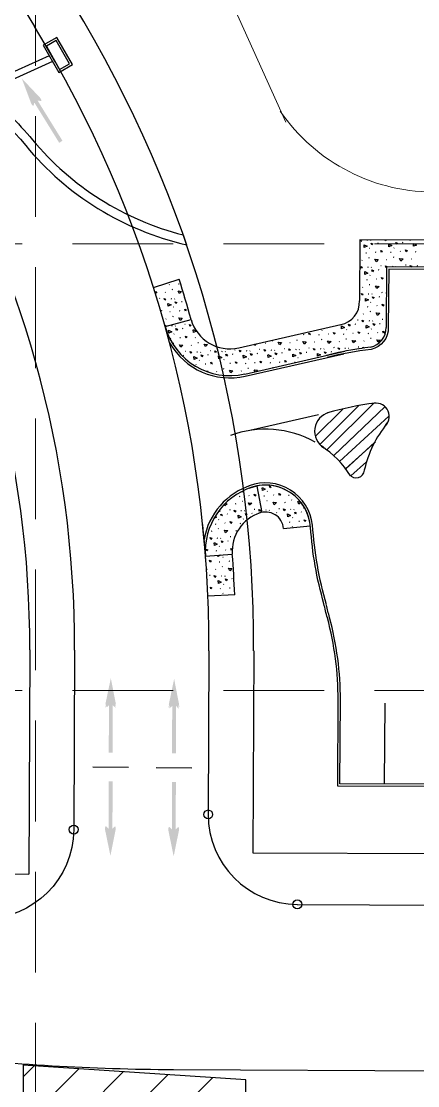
# Model space of a CAD drawing. Header units: inches. Extents: x -5337 to 1057, y 15227 to 19227.
# Drawn here: x -2442.3 to -2353.8, y 16340.4 to 16578.2 of the extents above; entities that cross this region are included whole.
import ezdxf

# ---------------------------------------------------------------- set-up
doc = ezdxf.new("R2010")
doc.units = ezdxf.units.IN
doc.header["$LTSCALE"] = 150
doc.header["$MEASUREMENT"] = 0
doc.linetypes.add('HIDDEN', pattern=[0.375, 0.25, -0.125])
for name, color, linetype in [('grid', 7, 'HIDDEN'), ('Level 5', 7, 'Continuous'), ('PAVING', 7, 'Continuous'), ('ROW', 7, 'Continuous'), ('SODDED LOT', 2, 'Continuous'), ('STORM', 7, 'Continuous'), ('STORM INLET', 7, 'Continuous')]:
    doc.layers.add(name, color=color, linetype=linetype)

msp = doc.modelspace()

# ---------------------------------------------------------------- hatches: boundary and pattern name
at = {"layer": 'PAVING'}
h = msp.add_hatch(color=256, dxfattribs=at)
edge = h.paths.add_edge_path()
edge.add_line((-2439.55, 16559.32), (-2439.41, 16560.04))
edge.add_line((-2439.41, 16560.04), (-2433.84, 16551.03))
edge.add_line((-2433.84, 16551.03), (-2433.11, 16551.49))
edge.add_line((-2433.11, 16551.49), (-2438.68, 16560.49))
edge.add_line((-2438.68, 16560.49), (-2437.87, 16560.34))
edge.add_line((-2437.87, 16560.34), (-2437.87, 16560.34))
edge.add_ellipse((-2438.12, 16560.82), major_axis=(0.294, -0.476), ratio=0.285714, start_angle=345.5033, end_angle=485.8315)
edge.add_line((-2438.18, 16561.17), (-2438.18, 16561.17))
edge.add_line((-2438.18, 16561.17), (-2442.2, 16565.42))
edge.add_line((-2442.2, 16565.42), (-2440.15, 16559.95))
edge.add_line((-2440.15, 16559.95), (-2440.15, 16559.95))
edge.add_ellipse((-2439.87, 16559.75), major_axis=(0.294, -0.476), ratio=0.285714, start_angle=235.2731, end_angle=377.1827)
edge.add_line((-2439.55, 16559.32), (-2439.55, 16559.32))
edge.add_line((-2439.55, 16559.32), (-2439.55, 16559.32))
edge.add_line((-2439.55, 16559.32), (-2439.55, 16559.32))
at = {"layer": 'PAVING', "linetype": 'Continuous', "lineweight": 30}
h = msp.add_hatch(color=256, dxfattribs=at)
edge = h.paths.add_edge_path()
edge.add_line((-2421.37, 16424.86), (-2421.87, 16425.4))
edge.add_line((-2421.87, 16425.4), (-2421.91, 16414.82))
edge.add_line((-2421.91, 16414.82), (-2422.77, 16414.82))
edge.add_line((-2422.77, 16414.82), (-2422.73, 16425.41))
edge.add_line((-2422.73, 16425.41), (-2423.34, 16424.86))
edge.add_line((-2423.34, 16424.86), (-2423.34, 16424.86))
edge.add_ellipse((-2423.38, 16425.4), major_axis=(-0.002, -0.56), ratio=0.285714, start_angle=-125.8315, end_angle=14.4967, ccw=False)
edge.add_line((-2423.51, 16425.73), (-2423.51, 16425.73))
edge.add_line((-2423.51, 16425.73), (-2422.31, 16431.45))
edge.add_line((-2422.31, 16431.45), (-2421.19, 16425.72))
edge.add_line((-2421.19, 16425.72), (-2421.19, 16425.72))
edge.add_ellipse((-2421.33, 16425.4), major_axis=(-0.002, -0.56), ratio=0.285714, start_angle=-17.1827, end_angle=124.7269, ccw=False)
edge.add_line((-2421.37, 16424.86), (-2421.37, 16424.86))
edge.add_line((-2421.37, 16424.86), (-2421.37, 16424.86))
edge.add_line((-2421.37, 16424.86), (-2421.37, 16424.86))
h = msp.add_hatch(color=256, dxfattribs=at)
edge = h.paths.add_edge_path()
edge.add_line((-2407.24, 16424.71), (-2407.74, 16425.25))
edge.add_line((-2407.74, 16425.25), (-2407.78, 16414.67))
edge.add_line((-2407.78, 16414.67), (-2408.64, 16414.67))
edge.add_line((-2408.64, 16414.67), (-2408.6, 16425.26))
edge.add_line((-2408.6, 16425.26), (-2409.21, 16424.71))
edge.add_line((-2409.21, 16424.71), (-2409.21, 16424.71))
edge.add_ellipse((-2409.24, 16425.25), major_axis=(-0.002, -0.56), ratio=0.285714, start_angle=-125.8315, end_angle=14.4967, ccw=False)
edge.add_line((-2409.37, 16425.58), (-2409.37, 16425.58))
edge.add_line((-2409.37, 16425.58), (-2408.17, 16431.3))
edge.add_line((-2408.17, 16431.3), (-2407.06, 16425.56))
edge.add_line((-2407.06, 16425.56), (-2407.06, 16425.57))
edge.add_ellipse((-2407.19, 16425.25), major_axis=(-0.002, -0.56), ratio=0.285714, start_angle=-17.1827, end_angle=124.7269, ccw=False)
edge.add_line((-2407.24, 16424.71), (-2407.24, 16424.71))
edge.add_line((-2407.24, 16424.71), (-2407.24, 16424.71))
edge.add_line((-2407.24, 16424.71), (-2407.24, 16424.71))
h = msp.add_hatch(color=256, dxfattribs=at)
edge = h.paths.add_edge_path()
edge.add_line((-2421.44, 16398.38), (-2421.94, 16397.84))
edge.add_line((-2421.94, 16397.84), (-2421.93, 16408.42))
edge.add_line((-2421.93, 16408.42), (-2422.79, 16408.42))
edge.add_line((-2422.79, 16408.42), (-2422.8, 16397.84))
edge.add_line((-2422.8, 16397.84), (-2423.41, 16398.39))
edge.add_line((-2423.41, 16398.39), (-2423.41, 16398.39))
edge.add_ellipse((-2423.45, 16397.85), major_axis=(0, 0.56), ratio=0.285714, start_angle=345.5033, end_angle=485.8315)
edge.add_line((-2423.58, 16397.52), (-2423.58, 16397.52))
edge.add_line((-2423.58, 16397.52), (-2422.4, 16391.79))
edge.add_line((-2422.4, 16391.79), (-2421.26, 16397.52))
edge.add_line((-2421.26, 16397.52), (-2421.26, 16397.52))
edge.add_ellipse((-2421.39, 16397.84), major_axis=(0, 0.56), ratio=0.285714, start_angle=235.2731, end_angle=377.1827)
edge.add_line((-2421.44, 16398.38), (-2421.44, 16398.38))
edge.add_line((-2421.44, 16398.38), (-2421.44, 16398.38))
edge.add_line((-2421.44, 16398.38), (-2421.44, 16398.38))
h = msp.add_hatch(color=256, dxfattribs=at)
edge = h.paths.add_edge_path()
edge.add_line((-2407.3, 16398.23), (-2407.8, 16397.69))
edge.add_line((-2407.8, 16397.69), (-2407.79, 16408.27))
edge.add_line((-2407.79, 16408.27), (-2408.65, 16408.27))
edge.add_line((-2408.65, 16408.27), (-2408.66, 16397.69))
edge.add_line((-2408.66, 16397.69), (-2409.27, 16398.24))
edge.add_line((-2409.27, 16398.24), (-2409.27, 16398.24))
edge.add_ellipse((-2409.31, 16397.7), major_axis=(0, 0.56), ratio=0.285714, start_angle=345.5033, end_angle=485.8315)
edge.add_line((-2409.44, 16397.37), (-2409.44, 16397.37))
edge.add_line((-2409.44, 16397.37), (-2408.27, 16391.64))
edge.add_line((-2408.27, 16391.64), (-2407.12, 16397.37))
edge.add_line((-2407.12, 16397.37), (-2407.12, 16397.37))
edge.add_ellipse((-2407.26, 16397.69), major_axis=(0, 0.56), ratio=0.285714, start_angle=235.2731, end_angle=377.1827)
edge.add_line((-2407.3, 16398.23), (-2407.3, 16398.23))
edge.add_line((-2407.3, 16398.23), (-2407.3, 16398.23))
edge.add_line((-2407.3, 16398.23), (-2407.3, 16398.23))
at = {"layer": 'SODDED LOT'}
h = msp.add_hatch(dxfattribs=at)
h.set_pattern_fill('ANSI31', color=256, scale=60, style=0)
h.paths.add_polyline_path([(-1893.84, 16683.5), (-1771.09, 16646.66), (-1752.97, 16698.91), (-1754.46, 16707.56), (-1760.41, 16713.5), (-1853.57, 16750.89), (-1864.98, 16748.82), (-1873.63, 16739.83)])
h.paths.add_polyline_path([(-1941.24, 16258.4), (-1815.23, 16258.59), (-1814.26, 16217.91), (-1941.24, 16218.3)])
h.paths.add_polyline_path([(-2441.86, 16345.04), (-2441.89, 16216.25), (-2392.08, 16215.69), (-2392.19, 16341.73)])

# ---------------------------------------------------------------- linework, layer by layer
at = {"layer": 'grid', "color": 252, "linetype": 'HIDDEN', "lineweight": 0, "ltscale": 0.6}
for p, q in [((-2439.14, 19121.98), (-2439.14, 15630.29)), ((-5232.14, 16528.48), (952.36, 16528.48)), ((-5232.14, 16428.73), (952.36, 16428.73))]:
    msp.add_line(p, q, dxfattribs=at)
at = {"layer": 'Level 5', "color": 7, "linetype": 'Continuous', "lineweight": 13}
msp.add_line((-2383.25, 16555.63), (-2403.36, 16600.4), dxfattribs=at)
msp.add_arc((-2350.13, 16581.76), 41.73, 214.5014, 271.442, dxfattribs=at)
at = {"layer": 'PAVING'}
for p, q in [((-2467.45, 16622.97), (-2439.32, 16576.97)), ((-2366.73, 16529.35), (-2366.81, 16515.81)), ((-2295.41, 16529.05), (-2366.73, 16529.35)), ((-2366.49, 16528.96), (-2366.62, 16529.35)), ((-2366.55, 16529.35), (-2366.3, 16529.23)), ((-2366.3, 16529.23), (-2366.49, 16528.96)), ((-2365.77, 16528.27), (-2365.08, 16527.93)), ((-2365.7, 16527.63), (-2365.77, 16528.26)), ((-2365.08, 16527.93), (-2365.7, 16527.63)), ((-2365.13, 16529.33), (-2365.01, 16529.28)), ((-2364.54, 16527.45), (-2364.62, 16527.39)), ((-2364.25, 16529.25), (-2364.33, 16529.2)), ((-2364.14, 16528.64), (-2363.8, 16528.49)), ((-2364, 16528.22), (-2364.14, 16528.64)), ((-2363.8, 16528.49), (-2364, 16528.22)), ((-2362.74, 16528.7), (-2362.62, 16528.65)), ((-2360.98, 16529.1), (-2361.06, 16529.32)), ((-2360.82, 16529.32), (-2360.98, 16529.1)), ((-2360.26, 16528.41), (-2359.57, 16528.07)), ((-2360.19, 16527.77), (-2360.26, 16528.39)), ((-2359.57, 16528.07), (-2360.19, 16527.77)), ((-2359.03, 16527.59), (-2359.11, 16527.53)), ((-2358.63, 16528.78), (-2358.29, 16528.63)), ((-2358.48, 16528.36), (-2358.63, 16528.78)), ((-2358.29, 16528.63), (-2358.48, 16528.36)), ((-2357.23, 16528.84), (-2357.11, 16528.79)), ((-2355.47, 16529.24), (-2355.49, 16529.3)), ((-2355.43, 16529.3), (-2355.47, 16529.24)), ((-2354.75, 16528.55), (-2354.06, 16528.2)), ((-2354.68, 16527.91), (-2354.74, 16528.53)), ((-2354.06, 16528.2), (-2354.68, 16527.91)), ((-2365.36, 16526.48), (-2365.24, 16526.43)), ((-2364.75, 16525.42), (-2364.63, 16525.37)), ((-2363.33, 16525.04), (-2362.57, 16524.96)), ((-2363.05, 16524.47), (-2363.33, 16525.03)), ((-2363.24, 16526.67), (-2363.12, 16526.62)), ((-2362.57, 16524.96), (-2363.05, 16524.47)), ((-2362.01, 16526.96), (-2361.68, 16526.81)), ((-2361.87, 16526.54), (-2362.01, 16526.96)), ((-2361.68, 16526.81), (-2361.87, 16526.54)), ((-2360.66, 16524.93), (-2360.74, 16524.88)), ((-2359.85, 16526.62), (-2359.73, 16526.57)), ((-2359.24, 16525.56), (-2359.12, 16525.5)), ((-2357.82, 16525.18), (-2357.06, 16525.1)), ((-2357.54, 16524.61), (-2357.82, 16525.17)), ((-2357.73, 16526.81), (-2357.6, 16526.76)), ((-2357.06, 16525.1), (-2357.54, 16524.61)), ((-2356.5, 16527.1), (-2356.16, 16526.95)), ((-2356.36, 16526.68), (-2356.5, 16527.1)), ((-2356.16, 16526.95), (-2356.36, 16526.68)), ((-2355.15, 16525.07), (-2355.23, 16525.02)), ((-2354.34, 16526.76), (-2354.22, 16526.71)), ((-2366.48, 16523.39), (-2366.15, 16523.24)), ((-2366.34, 16522.96), (-2366.48, 16523.39)), ((-2366.15, 16523.24), (-2366.34, 16522.96)), ((-2366.17, 16524.79), (-2366.25, 16524.74)), ((-2364.98, 16523.33), (-2364.86, 16523.28)), ((-2364.1, 16523.25), (-2364.18, 16523.2)), ((-2363.99, 16522.64), (-2363.65, 16522.49)), ((-2363.84, 16522.22), (-2363.99, 16522.64)), ((-2363.65, 16522.49), (-2363.84, 16522.22)), ((-2362.59, 16522.71), (-2362.47, 16522.66)), ((-2361.91, 16523.55), (-2362.02, 16523.54)), ((-2360.83, 16523.1), (-2360.97, 16523.53)), ((-2360.97, 16523.53), (-2360.64, 16523.37)), ((-2360.76, 16523.32), (-2360.84, 16509.79)), ((-2360.76, 16523.2), (-2360.83, 16523.1)), ((-2299.78, 16523.05), (-2360.76, 16523.32)), ((-2360.64, 16523.37), (-2360.68, 16523.32)), ((-2360.26, 16522.8), (-2360.34, 16509.8)), ((-2300.81, 16522.55), (-2360.26, 16522.8)), ((-2359.47, 16523.47), (-2359.34, 16523.42)), ((-2358.59, 16523.39), (-2358.66, 16523.34)), ((-2356.39, 16523.69), (-2356.51, 16523.68)), ((-2355.34, 16523.29), (-2355.46, 16523.66)), ((-2355.46, 16523.66), (-2355.12, 16523.51)), ((-2355.12, 16523.51), (-2355.28, 16523.29)), ((-2353.95, 16523.61), (-2353.83, 16523.56)), ((-2412.78, 16518.75), (-2407.06, 16520.56)), ((-2365.62, 16522.27), (-2364.93, 16521.93)), ((-2365.55, 16521.63), (-2365.62, 16522.26)), ((-2364.93, 16521.93), (-2365.55, 16521.63)), ((-2365.21, 16520.48), (-2365.09, 16520.43)), ((-2364.39, 16521.45), (-2364.47, 16521.4)), ((-2363.09, 16520.67), (-2362.96, 16520.62)), ((-2361.86, 16520.96), (-2361.52, 16520.81)), ((-2361.72, 16520.54), (-2361.86, 16520.96)), ((-2361.52, 16520.81), (-2361.72, 16520.54)), ((-2412.4, 16517.75), (-2412.02, 16517.71)), ((-2409.3, 16519.37), (-2409.18, 16519.32)), ((-2408.69, 16518.31), (-2408.57, 16518.26)), ((-2407.27, 16517.94), (-2406.51, 16517.85)), ((-2406.99, 16517.36), (-2407.27, 16517.92)), ((-2407.18, 16519.56), (-2407.05, 16519.51)), ((-2406.51, 16517.85), (-2406.99, 16517.36)), ((-2366.02, 16518.8), (-2366.1, 16518.74)), ((-2364.6, 16519.42), (-2364.48, 16519.37)), ((-2363.18, 16519.05), (-2362.42, 16518.96)), ((-2362.9, 16518.47), (-2363.18, 16519.03)), ((-2362.42, 16518.96), (-2362.9, 16518.47)), ((-2412.02, 16517.71), (-2412.28, 16517.44)), ((-2411.36, 16516.31), (-2411.47, 16516.29)), ((-2410.42, 16516.28), (-2410.09, 16516.13)), ((-2410.28, 16515.86), (-2410.42, 16516.28)), ((-2410.09, 16516.13), (-2410.28, 16515.86)), ((-2410.11, 16517.69), (-2410.19, 16517.63)), ((-2408.92, 16516.22), (-2408.79, 16516.17)), ((-2408.04, 16516.15), (-2408.11, 16516.09)), ((-2407.93, 16515.54), (-2407.59, 16515.39)), ((-2407.78, 16515.11), (-2407.93, 16515.54)), ((-2407.59, 16515.39), (-2407.78, 16515.11)), ((-2406.53, 16515.6), (-2406.41, 16515.55)), ((-2405.84, 16516.45), (-2405.96, 16516.43)), ((-2366.33, 16517.39), (-2366, 16517.24)), ((-2366.19, 16516.97), (-2366.33, 16517.39)), ((-2366, 16517.24), (-2366.19, 16516.97)), ((-2365.47, 16516.27), (-2364.78, 16515.93)), ((-2365.4, 16515.63), (-2365.47, 16516.26)), ((-2364.78, 16515.93), (-2365.4, 16515.63)), ((-2364.83, 16517.33), (-2364.7, 16517.28)), ((-2364.24, 16515.45), (-2364.32, 16515.4)), ((-2363.95, 16517.26), (-2364.02, 16517.2)), ((-2363.84, 16516.65), (-2363.5, 16516.5)), ((-2363.69, 16516.22), (-2363.84, 16516.65)), ((-2363.5, 16516.5), (-2363.69, 16516.22)), ((-2362.44, 16516.71), (-2362.32, 16516.66)), ((-2361.75, 16517.56), (-2361.87, 16517.54)), ((-2360.8, 16517.45), (-2360.82, 16517.53)), ((-2360.82, 16517.53), (-2360.8, 16517.52)), ((-2411.05, 16513.6), (-2410.97, 16513.57)), ((-2410.97, 16513.57), (-2411.02, 16513.5)), ((-2409.56, 16515.16), (-2408.87, 16514.82)), ((-2409.49, 16514.52), (-2409.55, 16515.15)), ((-2408.87, 16514.82), (-2409.49, 16514.52)), ((-2409.15, 16513.37), (-2409.03, 16513.32)), ((-2408.33, 16514.34), (-2408.41, 16514.29)), ((-2407.02, 16513.56), (-2406.9, 16513.51)), ((-2405.8, 16513.86), (-2405.46, 16513.7)), ((-2405.66, 16513.43), (-2405.8, 16513.86)), ((-2405.46, 16513.7), (-2405.66, 16513.43)), ((-2365.06, 16514.48), (-2364.94, 16514.43)), ((-2364.45, 16513.42), (-2364.33, 16513.37)), ((-2363.03, 16513.05), (-2362.27, 16512.96)), ((-2362.75, 16512.47), (-2363.03, 16513.03)), ((-2362.94, 16514.67), (-2362.81, 16514.62)), ((-2361.71, 16514.97), (-2361.37, 16514.81)), ((-2361.57, 16514.54), (-2361.71, 16514.97)), ((-2361.37, 16514.81), (-2361.57, 16514.54)), ((-2410.17, 16509.99), (-2404.39, 16511.6)), ((-2409.96, 16511.69), (-2410.04, 16511.63)), ((-2408.54, 16512.31), (-2408.42, 16512.26)), ((-2407.12, 16511.94), (-2406.36, 16511.85)), ((-2406.84, 16511.36), (-2407.12, 16511.92)), ((-2406.36, 16511.85), (-2406.84, 16511.36)), ((-2404.45, 16511.82), (-2404.53, 16511.77)), ((-2367.11, 16511.42), (-2367.23, 16511.4)), ((-2366.18, 16511.39), (-2365.85, 16511.24)), ((-2366.04, 16510.97), (-2366.18, 16511.39)), ((-2365.85, 16511.24), (-2366.04, 16510.97)), ((-2365.87, 16512.8), (-2365.95, 16512.74)), ((-2364.68, 16511.34), (-2364.55, 16511.29)), ((-2363.79, 16511.26), (-2363.87, 16511.2)), ((-2363.69, 16510.65), (-2363.35, 16510.5)), ((-2363.54, 16510.23), (-2363.69, 16510.65)), ((-2362.27, 16512.96), (-2362.75, 16512.47)), ((-2362.29, 16510.71), (-2362.17, 16510.66)), ((-2361.6, 16511.56), (-2361.72, 16511.54)), ((-2410.24, 16510.27), (-2409.93, 16510.13)), ((-2409.93, 16510.13), (-2410.12, 16509.87)), ((-2409.4, 16509.16), (-2408.72, 16508.82)), ((-2409.33, 16508.53), (-2409.4, 16509.15)), ((-2408.72, 16508.82), (-2409.33, 16508.53)), ((-2408.76, 16510.23), (-2408.64, 16510.18)), ((-2408.18, 16508.34), (-2408.26, 16508.29)), ((-2407.88, 16510.15), (-2407.96, 16510.09)), ((-2407.78, 16509.54), (-2407.44, 16509.39)), ((-2407.63, 16509.12), (-2407.78, 16509.54)), ((-2407.44, 16509.39), (-2407.63, 16509.12)), ((-2406.38, 16509.6), (-2406.26, 16509.55)), ((-2405.69, 16510.45), (-2405.81, 16510.43)), ((-2404.76, 16510.42), (-2404.42, 16510.27)), ((-2404.62, 16510), (-2404.76, 16510.42)), ((-2404.42, 16510.27), (-2404.62, 16510)), ((-2403.89, 16509.3), (-2403.2, 16508.96)), ((-2403.82, 16508.67), (-2403.89, 16509.29)), ((-2403.2, 16508.96), (-2403.82, 16508.67)), ((-2402.68, 16508.47), (-2402.75, 16508.43)), ((-2393.74, 16505.24), (-2370.93, 16510.44)), ((-2393.74, 16505.24), (-2370.93, 16510.44)), ((-2379.32, 16508.26), (-2379.2, 16508.21)), ((-2378.09, 16508.55), (-2377.76, 16508.4)), ((-2377.95, 16508.13), (-2378.09, 16508.55)), ((-2377.76, 16508.4), (-2377.95, 16508.13)), ((-2375.11, 16509.18), (-2375.19, 16509.12)), ((-2373.81, 16508.4), (-2373.69, 16508.34)), ((-2372.58, 16508.69), (-2372.24, 16508.54)), ((-2372.44, 16508.27), (-2372.58, 16508.69)), ((-2372.24, 16508.54), (-2372.44, 16508.27)), ((-2370.83, 16510.14), (-2370.14, 16509.79)), ((-2370.76, 16509.5), (-2370.83, 16510.12)), ((-2370.14, 16509.79), (-2370.76, 16509.5)), ((-2370.42, 16508.35), (-2370.3, 16508.3)), ((-2369.6, 16509.32), (-2369.68, 16509.26)), ((-2369.2, 16510.51), (-2368.86, 16510.36)), ((-2369.05, 16510.09), (-2369.2, 16510.51)), ((-2368.86, 16510.36), (-2369.05, 16510.09)), ((-2368.3, 16508.53), (-2368.17, 16508.48)), ((-2367.8, 16510.57), (-2367.68, 16510.52)), ((-2367.07, 16508.83), (-2366.73, 16508.68)), ((-2366.93, 16508.41), (-2367.07, 16508.83)), ((-2366.73, 16508.68), (-2366.93, 16508.41)), ((-2365.31, 16510.27), (-2364.63, 16509.93)), ((-2365.25, 16509.64), (-2365.31, 16510.26)), ((-2364.63, 16509.93), (-2365.25, 16509.64)), ((-2364.91, 16508.49), (-2364.79, 16508.44)), ((-2364.09, 16509.45), (-2364.17, 16509.4)), ((-2363.35, 16510.5), (-2363.54, 16510.23)), ((-2362.78, 16508.67), (-2362.66, 16508.62)), ((-2361.56, 16508.97), (-2361.22, 16508.82)), ((-2361.42, 16508.54), (-2361.56, 16508.97)), ((-2361.22, 16508.82), (-2361.42, 16508.54)), ((-2409, 16507.38), (-2408.88, 16507.33)), ((-2408.39, 16506.31), (-2408.27, 16506.26)), ((-2406.97, 16505.94), (-2406.21, 16505.85)), ((-2406.69, 16505.36), (-2406.97, 16505.93)), ((-2406.87, 16507.56), (-2406.75, 16507.51)), ((-2406.21, 16505.85), (-2406.69, 16505.36)), ((-2405.65, 16507.86), (-2405.31, 16507.71)), ((-2405.5, 16507.43), (-2405.65, 16507.86)), ((-2405.31, 16507.71), (-2405.5, 16507.43)), ((-2403.49, 16507.51), (-2403.37, 16507.46)), ((-2402.88, 16506.45), (-2402.76, 16506.4)), ((-2401.46, 16506.08), (-2400.7, 16505.99)), ((-2401.18, 16505.5), (-2401.45, 16506.07)), ((-2400.7, 16505.99), (-2401.18, 16505.5)), ((-2390.15, 16505.78), (-2390.28, 16506.03)), ((-2389.8, 16506.14), (-2390.15, 16505.78)), ((-2387.76, 16506.24), (-2387.84, 16506.19)), ((-2386.34, 16506.87), (-2386.22, 16506.82)), ((-2384.93, 16506.49), (-2384.16, 16506.41)), ((-2384.64, 16505.92), (-2384.92, 16506.48)), ((-2384.16, 16506.41), (-2384.64, 16505.92)), ((-2382.25, 16506.38), (-2382.33, 16506.33)), ((-2381.4, 16508.05), (-2381.32, 16508.02)), ((-2380.83, 16507.01), (-2380.71, 16506.96)), ((-2379.41, 16506.63), (-2378.65, 16506.55)), ((-2379.13, 16506.06), (-2379.41, 16506.62)), ((-2378.65, 16506.55), (-2379.13, 16506.06)), ((-2376.74, 16506.52), (-2376.82, 16506.47)), ((-2375.93, 16508.21), (-2375.81, 16508.16)), ((-2375.32, 16507.14), (-2375.2, 16507.09)), ((-2373.9, 16506.77), (-2373.14, 16506.69)), ((-2373.62, 16506.2), (-2373.9, 16506.76)), ((-2373.14, 16506.69), (-2373.62, 16506.2)), ((-2371.23, 16506.66), (-2371.31, 16506.61)), ((-2369.81, 16507.28), (-2369.69, 16507.23)), ((-2368.39, 16506.91), (-2367.63, 16506.82)), ((-2368.11, 16506.33), (-2368.39, 16506.9)), ((-2367.63, 16506.82), (-2368.11, 16506.33)), ((-2365.72, 16506.8), (-2365.8, 16506.74)), ((-2364.3, 16507.42), (-2364.18, 16507.37)), ((-2362.88, 16507.05), (-2362.12, 16506.96)), ((-2362.6, 16506.47), (-2362.88, 16507.04)), ((-2362.12, 16506.96), (-2362.6, 16506.47)), ((-2406.23, 16503.6), (-2406.11, 16503.55)), ((-2405.54, 16504.45), (-2405.66, 16504.43)), ((-2404.61, 16504.42), (-2404.27, 16504.27)), ((-2404.47, 16504), (-2404.61, 16504.42)), ((-2404.27, 16504.27), (-2404.47, 16504)), ((-2404.3, 16505.83), (-2404.38, 16505.77)), ((-2403.1, 16504.37), (-2402.98, 16504.32)), ((-2402.22, 16504.29), (-2402.3, 16504.23)), ((-2402.11, 16503.68), (-2401.78, 16503.53)), ((-2401.97, 16503.26), (-2402.11, 16503.68)), ((-2401.78, 16503.53), (-2401.97, 16503.26)), ((-2400.72, 16503.74), (-2400.6, 16503.69)), ((-2400.03, 16504.59), (-2400.15, 16504.57)), ((-2399.1, 16504.56), (-2398.76, 16504.41)), ((-2398.95, 16504.14), (-2399.1, 16504.56)), ((-2398.76, 16504.41), (-2398.95, 16504.14)), ((-2397.59, 16504.51), (-2397.47, 16504.45)), ((-2396.71, 16504.43), (-2396.79, 16504.37)), ((-2396.6, 16503.82), (-2396.27, 16503.67)), ((-2396.46, 16503.4), (-2396.6, 16503.82)), ((-2396.27, 16503.67), (-2396.46, 16503.4)), ((-2395.21, 16503.88), (-2395.08, 16503.83)), ((-2394.52, 16504.73), (-2394.64, 16504.71)), ((-2393.59, 16504.7), (-2393.25, 16504.55)), ((-2393.44, 16504.28), (-2393.59, 16504.7)), ((-2393.25, 16504.55), (-2393.44, 16504.28)), ((-2392.72, 16503.58), (-2392.03, 16503.24)), ((-2392.65, 16502.94), (-2392.72, 16503.57)), ((-2392.39, 16499.39), (-2370.04, 16504.49)), ((-2392.28, 16498.91), (-2370.28, 16503.92)), ((-2392.08, 16504.64), (-2391.96, 16504.59)), ((-2391.2, 16504.57), (-2391.28, 16504.51)), ((-2391.09, 16503.96), (-2390.75, 16503.81)), ((-2390.95, 16503.53), (-2391.09, 16503.96)), ((-2390.75, 16503.81), (-2390.95, 16503.53)), ((-2389.69, 16504.02), (-2389.57, 16503.97)), ((-2389.01, 16504.87), (-2389.13, 16504.85)), ((-2388.08, 16504.84), (-2387.74, 16504.69)), ((-2387.93, 16504.42), (-2388.08, 16504.84)), ((-2387.74, 16504.69), (-2387.93, 16504.42)), ((-2387.21, 16503.72), (-2386.52, 16503.38)), ((-2387.14, 16503.08), (-2387.21, 16503.71)), ((-2386.57, 16504.78), (-2386.45, 16504.73)), ((-2385.69, 16504.7), (-2385.77, 16504.65)), ((-2385.58, 16504.1), (-2385.24, 16503.94)), ((-2385.44, 16503.67), (-2385.58, 16504.1)), ((-2385.24, 16503.94), (-2385.44, 16503.67)), ((-2384.18, 16504.16), (-2384.06, 16504.11)), ((-2383.5, 16505.01), (-2383.62, 16504.99)), ((-2382.56, 16504.98), (-2382.23, 16504.83)), ((-2382.42, 16504.55), (-2382.56, 16504.98)), ((-2382.23, 16504.83), (-2382.42, 16504.55)), ((-2381.7, 16503.86), (-2381.01, 16503.52)), ((-2381.63, 16503.22), (-2381.7, 16503.85)), ((-2381.01, 16503.52), (-2381.63, 16503.22)), ((-2381.06, 16504.92), (-2380.94, 16504.87)), ((-2380.18, 16504.84), (-2380.26, 16504.79)), ((-2380.07, 16504.23), (-2379.73, 16504.08)), ((-2379.93, 16503.81), (-2380.07, 16504.23)), ((-2379.73, 16504.08), (-2379.93, 16503.81)), ((-2378.67, 16504.3), (-2378.55, 16504.25)), ((-2377.99, 16505.14), (-2378.11, 16505.13)), ((-2377.05, 16505.12), (-2376.72, 16504.96)), ((-2376.91, 16504.69), (-2377.05, 16505.12)), ((-2376.72, 16504.96), (-2376.91, 16504.69)), ((-2376.19, 16504), (-2375.5, 16503.66)), ((-2376.12, 16503.36), (-2376.19, 16503.99)), ((-2375.5, 16503.66), (-2376.12, 16503.36)), ((-2375.55, 16505.06), (-2375.43, 16505.01)), ((-2374.67, 16504.98), (-2374.75, 16504.93)), ((-2374.56, 16504.37), (-2374.22, 16504.22)), ((-2374.41, 16503.95), (-2374.56, 16504.37)), ((-2374.22, 16504.22), (-2374.41, 16503.95)), ((-2373.16, 16504.43), (-2373.04, 16504.38)), ((-2372.47, 16505.28), (-2372.59, 16505.27)), ((-2371.54, 16505.25), (-2371.21, 16505.1)), ((-2371.4, 16504.83), (-2371.54, 16505.25)), ((-2371.21, 16505.1), (-2371.4, 16504.83)), ((-2370.04, 16505.2), (-2369.91, 16505.15)), ((-2369.16, 16505.12), (-2369.23, 16505.06)), ((-2366.96, 16505.42), (-2367.08, 16505.41)), ((-2365.97, 16505.21), (-2366.03, 16505.39)), ((-2366.03, 16505.39), (-2365.7, 16505.25)), ((-2403.74, 16503.31), (-2403.05, 16502.96)), ((-2403.67, 16502.67), (-2403.74, 16503.29)), ((-2403.05, 16502.96), (-2403.67, 16502.67)), ((-2403.34, 16501.52), (-2403.22, 16501.47)), ((-2402.52, 16502.49), (-2402.59, 16502.43)), ((-2401.21, 16501.7), (-2401.09, 16501.65)), ((-2399.99, 16502), (-2399.65, 16501.85)), ((-2399.84, 16501.58), (-2399.99, 16502)), ((-2399.65, 16501.85), (-2399.84, 16501.58)), ((-2398.23, 16503.44), (-2397.54, 16503.1)), ((-2398.16, 16502.81), (-2398.23, 16503.43)), ((-2397.54, 16503.1), (-2398.16, 16502.81)), ((-2397.83, 16501.66), (-2397.7, 16501.6)), ((-2397, 16502.62), (-2397.08, 16502.57)), ((-2395.7, 16501.84), (-2395.58, 16501.79)), ((-2394.48, 16502.14), (-2394.14, 16501.99)), ((-2394.33, 16501.71), (-2394.48, 16502.14)), ((-2394.14, 16501.99), (-2394.33, 16501.71)), ((-2392.03, 16503.24), (-2392.65, 16502.94)), ((-2392.31, 16501.79), (-2392.19, 16501.74)), ((-2391.49, 16502.76), (-2391.57, 16502.71)), ((-2390.19, 16501.98), (-2390.07, 16501.93)), ((-2388.96, 16502.28), (-2388.63, 16502.12)), ((-2388.82, 16501.85), (-2388.96, 16502.28)), ((-2388.63, 16502.12), (-2388.82, 16501.85)), ((-2386.52, 16503.38), (-2387.14, 16503.08)), ((-2386.8, 16501.93), (-2386.68, 16501.88)), ((-2385.98, 16502.9), (-2386.06, 16502.85)), ((-2384.68, 16502.12), (-2384.56, 16502.07)), ((-2383.45, 16502.41), (-2383.12, 16502.26)), ((-2383.31, 16501.99), (-2383.45, 16502.41)), ((-2383.12, 16502.26), (-2383.31, 16501.99)), ((-2381.29, 16502.07), (-2381.17, 16502.02)), ((-2380.47, 16503.04), (-2380.55, 16502.99)), ((-2400.85, 16500.03), (-2400.54, 16499.99)), ((-2400.54, 16499.99), (-2400.62, 16499.92)), ((-2398.64, 16499.97), (-2398.71, 16499.91)), ((-2397.21, 16500.59), (-2397.09, 16500.54)), ((-2395.8, 16500.22), (-2395.03, 16500.13)), ((-2395.51, 16499.64), (-2395.79, 16500.21)), ((-2395.03, 16500.13), (-2395.51, 16499.64)), ((-2393.13, 16500.11), (-2393.2, 16500.05)), ((-2391.7, 16500.73), (-2391.58, 16500.68)), ((-2390.29, 16500.36), (-2389.52, 16500.27)), ((-2390.07, 16499.92), (-2390.28, 16500.34)), ((-2389.52, 16500.27), (-2389.81, 16499.98)), ((-2386.19, 16500.87), (-2386.09, 16500.83)), ((-2376.6, 16485.52), (-2370.44, 16491.6)), ((-2375.63, 16483.64), (-2366.91, 16492.34)), ((-2375.63, 16483.64), (-2366.91, 16492.34)), ((-2374.06, 16482.44), (-2363.64, 16492.82)), ((-2373.98, 16482.52), (-2363.64, 16492.82)), ((-2372.61, 16481.09), (-2361.06, 16492.1)), ((-2372.53, 16481.16), (-2361.06, 16492.1)), ((-2391.3, 16486.82), (-2375.91, 16490.33)), ((-2391.3, 16486.82), (-2375.91, 16490.33)), ((-2371.26, 16479.87), (-2360.22, 16490.01)), ((-2371.26, 16479.87), (-2360.22, 16490.01)), ((-2369.91, 16478.19), (-2363.23, 16484.28)), ((-2369.86, 16478.24), (-2363.4, 16484.12)), ((-2368.73, 16476.66), (-2365.2, 16479.75)), ((-2392.8, 16473.05), (-2392.88, 16473)), ((-2390.27, 16472.56), (-2389.94, 16472.41)), ((-2390.13, 16472.14), (-2390.27, 16472.56)), ((-2389.71, 16474.37), (-2388.59, 16468.48)), ((-2388.52, 16474.01), (-2387.83, 16473.67)), ((-2388.45, 16473.37), (-2388.52, 16474)), ((-2387.83, 16473.67), (-2388.45, 16473.37)), ((-2387.29, 16473.19), (-2387.37, 16473.13)), ((-2386.89, 16474.38), (-2386.55, 16474.23)), ((-2386.75, 16473.96), (-2386.89, 16474.38)), ((-2386.55, 16474.23), (-2386.75, 16473.96)), ((-2384.76, 16472.7), (-2384.42, 16472.55)), ((-2384.62, 16472.28), (-2384.76, 16472.7)), ((-2396.34, 16470.42), (-2396.82, 16469.93)), ((-2396.66, 16470.46), (-2396.34, 16470.42)), ((-2394.43, 16470.4), (-2394.51, 16470.34)), ((-2393.62, 16472.08), (-2393.5, 16472.03)), ((-2393.01, 16471.02), (-2392.89, 16470.97)), ((-2391.59, 16470.64), (-2390.83, 16470.56)), ((-2391.31, 16470.07), (-2391.59, 16470.63)), ((-2391.5, 16472.27), (-2391.38, 16472.22)), ((-2390.83, 16470.56), (-2391.31, 16470.07)), ((-2389.94, 16472.41), (-2390.13, 16472.14)), ((-2388.92, 16470.53), (-2389, 16470.48)), ((-2388.11, 16472.22), (-2387.99, 16472.17)), ((-2387.5, 16471.16), (-2387.38, 16471.11)), ((-2386.08, 16470.78), (-2385.32, 16470.7)), ((-2385.8, 16470.21), (-2386.08, 16470.77)), ((-2385.99, 16472.41), (-2385.87, 16472.36)), ((-2385.32, 16470.7), (-2385.8, 16470.21)), ((-2384.42, 16472.55), (-2384.62, 16472.28)), ((-2383.41, 16470.67), (-2383.49, 16470.62)), ((-2382.6, 16472.36), (-2382.48, 16472.31)), ((-2381.99, 16471.3), (-2381.87, 16471.24)), ((-2380.57, 16470.92), (-2380.15, 16470.87)), ((-2380.29, 16470.35), (-2380.57, 16470.91)), ((-2379.97, 16470.67), (-2380.29, 16470.35)), ((-2397.87, 16468.72), (-2397.95, 16468.66)), ((-2397.76, 16468.11), (-2397.42, 16467.96)), ((-2397.62, 16467.68), (-2397.76, 16468.11)), ((-2397.42, 16467.96), (-2397.62, 16467.68)), ((-2396.82, 16469.93), (-2396.94, 16470.17)), ((-2396.36, 16468.17), (-2396.24, 16468.12)), ((-2395.68, 16469.02), (-2395.8, 16469)), ((-2394.74, 16468.99), (-2394.41, 16468.84)), ((-2394.6, 16468.57), (-2394.74, 16468.99)), ((-2394.41, 16468.84), (-2394.6, 16468.57)), ((-2393.88, 16467.87), (-2393.19, 16467.53)), ((-2393.81, 16467.23), (-2393.88, 16467.86)), ((-2393.24, 16468.93), (-2393.12, 16468.88)), ((-2392.36, 16468.85), (-2392.44, 16468.8)), ((-2392.25, 16468.25), (-2391.91, 16468.09)), ((-2392.11, 16467.82), (-2392.25, 16468.25)), ((-2391.91, 16468.09), (-2392.11, 16467.82)), ((-2390.85, 16468.31), (-2390.73, 16468.26)), ((-2390.17, 16469.16), (-2390.29, 16469.14)), ((-2389.23, 16469.13), (-2388.9, 16468.98)), ((-2389.09, 16468.7), (-2389.23, 16469.13)), ((-2388.9, 16468.98), (-2389.09, 16468.7)), ((-2387.73, 16469.07), (-2387.61, 16469.02)), ((-2386.85, 16468.99), (-2386.93, 16468.94)), ((-2385.34, 16468.45), (-2385.22, 16468.4)), ((-2384.65, 16469.29), (-2384.77, 16469.28)), ((-2383.72, 16469.27), (-2383.39, 16469.12)), ((-2383.58, 16468.84), (-2383.72, 16469.27)), ((-2383.39, 16469.12), (-2383.58, 16468.84)), ((-2382.85, 16468.15), (-2382.17, 16467.81)), ((-2382.79, 16467.51), (-2382.85, 16468.14)), ((-2382.17, 16467.81), (-2382.79, 16467.51)), ((-2382.22, 16469.21), (-2382.09, 16469.16)), ((-2381.34, 16469.13), (-2381.41, 16469.08)), ((-2381.23, 16468.52), (-2380.89, 16468.37)), ((-2381.08, 16468.1), (-2381.23, 16468.52)), ((-2380.89, 16468.37), (-2381.08, 16468.1)), ((-2379.83, 16468.59), (-2379.71, 16468.54)), ((-2379.14, 16469.43), (-2379.26, 16469.42)), ((-2398.7, 16467.39), (-2399.3, 16467.11)), ((-2399, 16467.54), (-2398.7, 16467.39)), ((-2398.98, 16465.94), (-2398.86, 16465.89)), ((-2398.16, 16466.91), (-2398.24, 16466.86)), ((-2396.86, 16466.13), (-2396.74, 16466.08)), ((-2395.63, 16466.43), (-2395.3, 16466.28)), ((-2395.49, 16466), (-2395.63, 16466.43)), ((-2395.3, 16466.28), (-2395.49, 16466)), ((-2393.19, 16467.53), (-2393.81, 16467.23)), ((-2393.47, 16466.08), (-2393.35, 16466.03)), ((-2392.65, 16467.05), (-2392.73, 16467)), ((-2384.3, 16466.56), (-2384.27, 16466.55)), ((-2384.27, 16466.55), (-2384.29, 16466.54)), ((-2383.75, 16464.89), (-2377.78, 16465.49)), ((-2382.45, 16466.36), (-2382.33, 16466.31)), ((-2381.63, 16467.33), (-2381.71, 16467.27)), ((-2380.32, 16466.55), (-2380.2, 16466.5)), ((-2379.1, 16466.84), (-2378.76, 16466.69)), ((-2378.96, 16466.42), (-2379.1, 16466.84)), ((-2378.76, 16466.69), (-2378.96, 16466.42)), ((-2399.79, 16464.26), (-2399.87, 16464.2)), ((-2398.37, 16464.88), (-2398.25, 16464.83)), ((-2396.96, 16464.51), (-2396.19, 16464.42)), ((-2396.67, 16463.93), (-2396.95, 16464.5)), ((-2396.19, 16464.42), (-2396.67, 16463.93)), ((-2394.28, 16464.4), (-2394.36, 16464.34)), ((-2381.84, 16465.3), (-2381.72, 16465.25)), ((-2400.11, 16462.85), (-2399.77, 16462.7)), ((-2399.96, 16462.43), (-2400.11, 16462.85)), ((-2399.77, 16462.7), (-2399.96, 16462.43)), ((-2399.24, 16461.74), (-2398.55, 16461.39)), ((-2399.17, 16461.1), (-2399.24, 16461.72)), ((-2398.55, 16461.39), (-2399.17, 16461.1)), ((-2398.6, 16462.8), (-2398.48, 16462.75)), ((-2398.01, 16460.92), (-2398.09, 16460.86)), ((-2397.72, 16462.72), (-2397.8, 16462.66)), ((-2397.61, 16462.11), (-2397.27, 16461.96)), ((-2397.47, 16461.69), (-2397.61, 16462.11)), ((-2397.27, 16461.96), (-2397.47, 16461.69)), ((-2396.21, 16462.17), (-2396.09, 16462.12)), ((-2395.53, 16463.02), (-2395.65, 16463)), ((-2394.59, 16462.99), (-2394.59, 16462.99)), ((-2394.59, 16462.99), (-2394.59, 16462.99)), ((-2401.16, 16458.68), (-2395.18, 16459.13)), ((-2400.99, 16460.29), (-2400.66, 16460.14)), ((-2400.85, 16459.87), (-2400.99, 16460.29)), ((-2400.66, 16460.14), (-2400.85, 16459.87)), ((-2398.83, 16459.95), (-2398.71, 16459.9)), ((-2398.41, 16458.62), (-2398.44, 16458.89)), ((-2397.79, 16458.92), (-2398.41, 16458.62)), ((-2397.82, 16458.93), (-2397.79, 16458.92)), ((-2397.25, 16458.44), (-2397.33, 16458.39)), ((-2396.71, 16460.13), (-2396.59, 16460.08)), ((-2395.34, 16460.01), (-2395.48, 16460.43)), ((-2395.48, 16460.43), (-2395.18, 16460.29)), ((-2395.18, 16460.23), (-2395.34, 16460.01)), ((-2400.24, 16457.82), (-2399.9, 16457.67)), ((-2400.09, 16457.39), (-2400.24, 16457.82)), ((-2399.9, 16457.67), (-2400.09, 16457.39)), ((-2398.08, 16457.47), (-2397.95, 16457.42)), ((-2397.46, 16456.41), (-2397.34, 16456.36)), ((-2396.05, 16456.04), (-2395.28, 16455.95)), ((-2395.76, 16455.46), (-2396.04, 16456.02)), ((-2395.95, 16457.66), (-2395.83, 16457.61)), ((-2395.28, 16455.95), (-2395.76, 16455.46)), ((-2400.97, 16455.83), (-2400.79, 16455.81)), ((-2400.79, 16455.81), (-2400.96, 16455.65)), ((-2400.82, 16453.56), (-2400.69, 16453.51)), ((-2400.13, 16454.41), (-2400.25, 16454.39)), ((-2399.2, 16454.38), (-2398.86, 16454.23)), ((-2399.05, 16453.96), (-2399.2, 16454.38)), ((-2398.86, 16454.23), (-2399.05, 16453.96)), ((-2398.89, 16455.79), (-2398.96, 16455.73)), ((-2397.69, 16454.33), (-2397.57, 16454.28)), ((-2396.81, 16454.25), (-2396.89, 16454.19)), ((-2396.7, 16453.64), (-2396.36, 16453.49)), ((-2396.56, 16453.22), (-2396.7, 16453.64)), ((-2395.3, 16453.7), (-2395.18, 16453.65)), ((-2400.08, 16451.82), (-2399.75, 16451.67)), ((-2399.94, 16451.4), (-2400.08, 16451.82)), ((-2399.75, 16451.67), (-2399.94, 16451.4)), ((-2398.33, 16453.26), (-2397.64, 16452.92)), ((-2398.26, 16452.63), (-2398.33, 16453.25)), ((-2397.64, 16452.92), (-2398.26, 16452.63)), ((-2397.92, 16451.48), (-2397.8, 16451.43)), ((-2397.1, 16452.44), (-2397.18, 16452.39)), ((-2396.36, 16453.49), (-2396.56, 16453.22)), ((-2395.8, 16451.66), (-2395.68, 16451.61)), ((-2400.64, 16449.86), (-2394.65, 16450.11)), ((-2397.31, 16450.41), (-2397.19, 16450.36)), ((-2430.41, 16437.72), (-2430.59, 16397.65)), ((-2400.41, 16437.59), (-2400.57, 16401.02)), ((-2371.65, 16407.36), (-2371.55, 16426.55)), ((-2371.18, 16407.86), (-2371.05, 16426.54)), ((-2361.18, 16407.92), (-2361.06, 16425.91)), ((-2185.18, 16406.55), (-2371.65, 16407.36)), ((-2190.63, 16407.06), (-2371.18, 16407.86)), ((-2380.66, 16380.93), (-1999.44, 16379.29)), ((-2408.35, 16344.05), (-1994.63, 16342.26))]:
    msp.add_line(p, q, dxfattribs=at)
at = {"layer": 'PAVING', "linetype": 'Continuous', "lineweight": 30}
for p, q in [((-2426.35, 16411.65), (-2418.35, 16411.59)), ((-2412.21, 16411.5), (-2404.21, 16411.44))]:
    msp.add_line(p, q, dxfattribs=at)
at = {"layer": 'PAVING'}
for centre in [(-2400.57, 16401.02), (-2430.59, 16397.65), (-2380.66, 16380.93)]:
    msp.add_circle(centre, 1, dxfattribs=at)
for centre, radius, start, end in [((-2665.41, 16438.74), 265, 359.7521, 31.4419), ((-2665.41, 16438.74), 235, 359.7521, 31.4419), ((-2665.41, 16438.74), 271, 15.5957, 17.5723), ((-2371.86, 16515.41), 5.06, 280.5014, 3.8548), ((-2371.86, 16515.41), 5.06, 280.5014, 3.8548), ((-2395.72, 16514.02), 9, 195.5957, 282.7013), ((-2395.72, 16514.02), 15, 195.5957, 282.8397), ((-2365.24, 16509.67), 4.4, 282.4846, 1.6755), ((-2395.72, 16514.02), 15.5, 209.7832, 282.8397), ((-2355.88, 16432.15), 73.7, 98.6188, 104.3392), ((-2355.88, 16432.15), 73.7, 98.6188, 104.3392), ((-2355.88, 16432.15), 73.2, 96.5317, 104.3392), ((-2355.88, 16432.15), 73.7, 96.5514, 98.5876), ((-2354.57, 16423.74), 69.71, 97.228, 106.1049), ((-2363.1, 16489.94), 2.95, 316.7627, 107.8823), ((-2372.46, 16486.62), 4.34, 105.1709, 238.2589), ((-2387.74, 16464.55), 22.52, 60.5965, 110.4595), ((-2387.74, 16464.55), 22.52, 60.5965, 110.4595), ((-2340.73, 16472.24), 25.6, 141.0291, 167.2525), ((-2387.74, 16464.55), 22.52, 32.5894, 56.4482), ((-2367.51, 16478.01), 1.82, 215.2642, 356.7134), ((-2367.51, 16478.01), 1.82, 215.2642, 356.7134), ((-2387.74, 16464.55), 10.52, 5.8346, 110.4595), ((-2386.21, 16459.81), 15.5, 107.805, 170.1278), ((-2386.21, 16459.81), 15, 107.805, 184.3153), ((-2387.73, 16464.57), 10, 3.2441, 111.9618), ((-2387.73, 16464.57), 10, 3.2441, 107.805), ((-2386.21, 16459.81), 9, 107.805, 184.3153), ((-2387.73, 16464.57), 4, 4.6375, 111.9618), ((-2665.41, 16438.74), 265, 4.0887, 5.8592), ((-2665.41, 16438.74), 271, 2.4043, 4.3153), ((-2441.04, 16426.8), 69.49, 359.788, 15.1039), ((-2441.04, 16426.8), 69.99, 359.788, 15.1039), ((-2380.57, 16400.93), 20, 179.7522, 269.7521), ((-2406.19, 16844.05), 500, 263.5396, 269.7521)]:
    msp.add_arc(centre, radius, start, end, dxfattribs=at)
at = {"layer": 'PAVING', "extrusion": (0, 0, -1)}
for centre, radius, start, end in [((2365.24, 16509.67), 4.9, 178.4307, 257.8272), ((2291.5, 16471.38), 85.95, 344.1235, 356.1948), ((2295.3, 16470.72), 82.59, 344.102, 356.1567), ((2304.45, 16463.67), 71.99, 344.8961, 347.5037), ((2304.45, 16463.67), 71.49, 344.8961, 347.1675), ((2450.59, 16397.74), 20, 180.2478, 270.2478)]:
    msp.add_arc(centre, radius, start, end, dxfattribs=at)
at = {"layer": 'ROW'}
for p, q in [((-2440.41, 16437.77), (-2440.63, 16387.69)), ((-2390.41, 16437.55), (-2390.61, 16392.48)), ((-2390.61, 16392.48), (-1991.1, 16390.75)), ((-2450.99, 16387.74), (-2440.63, 16387.69))]:
    msp.add_line(p, q, dxfattribs=at)
for radius in [275, 225]:
    msp.add_arc((-2665.41, 16438.74), radius, 359.7521, 31.4419, dxfattribs=at)
at = {"layer": 'SODDED LOT'}
msp.add_lwpolyline([(-2441.86, 16345.04), (-2441.89, 16216.25), (-2392.08, 16215.69), (-2392.19, 16341.73)], close=True, dxfattribs=at)
at = {"layer": 'STORM', "color": 5}
for p, q in [((-2436.06, 16570.49), (-2452.15, 16563.23)), ((-2435.31, 16569.18), (-2450.77, 16562.21)), ((-2406.16, 16530.48), (-2405.38, 16528.23))]:
    msp.add_line(p, q, dxfattribs=at)
at = {"layer": 'STORM', "color": 5, "extrusion": (0, 0, -1)}
for radius, start in [(64, 114.0912), (66, 127.122)]:
    msp.add_arc((2490.6, 16509.58), radius, start, 140.3489, dxfattribs=at)
at = {"layer": 'STORM', "color": 5}
for radius, end in [(64, 255.8391), (66, 256.9766)]:
    msp.add_arc((-2390.51, 16592.54), radius, 219.6511, end, dxfattribs=at)
at = {"layer": 'STORM INLET', "color": 5}
for p, q in [((-2434.35, 16574.57), (-2437.39, 16572.83)), ((-2437.39, 16572.83), (-2433.93, 16566.75)), ((-2434.54, 16573.88), (-2436.71, 16572.65)), ((-2436.71, 16572.65), (-2433.74, 16567.43)), ((-2431.57, 16568.67), (-2434.54, 16573.88)), ((-2430.89, 16568.49), (-2434.35, 16574.57)), ((-2433.93, 16566.75), (-2430.89, 16568.49)), ((-2433.74, 16567.43), (-2431.57, 16568.67))]:
    msp.add_line(p, q, dxfattribs=at)

doc.saveas('drawing.dxf')
